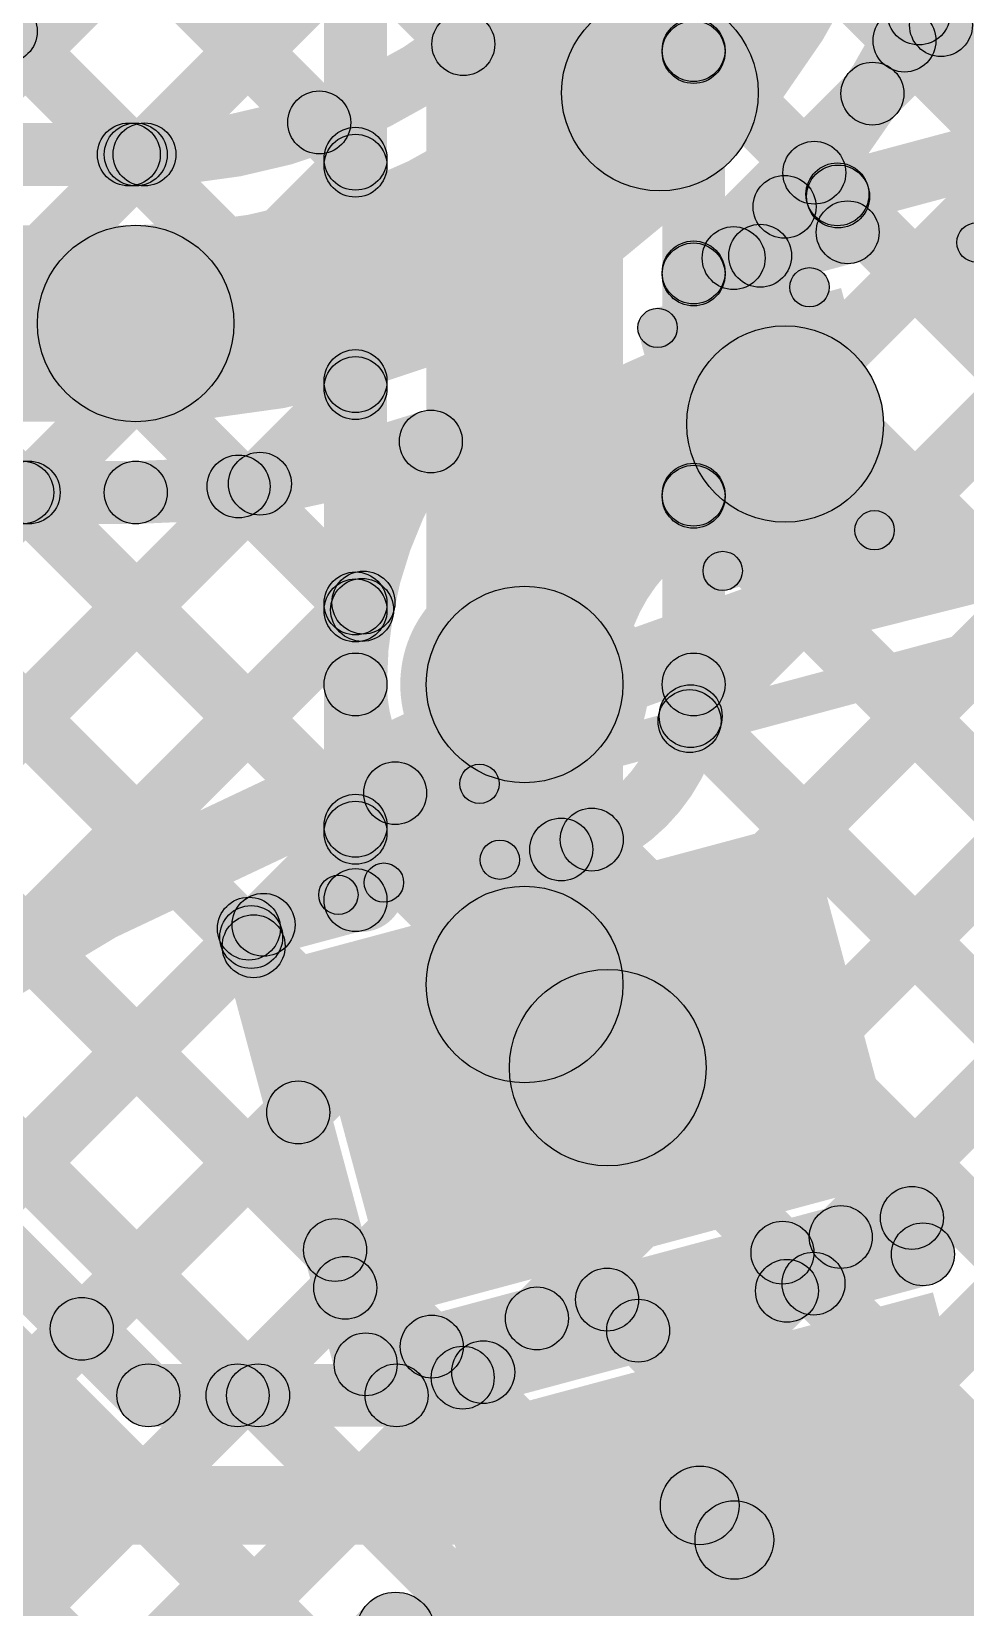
# Model space of a CAD drawing. Header units: millimetres. Extents: x -2.17 to 2.17, y -2.17 to 2.17.
# Drawn here: x -0.2507 to -0.1319, y 0.3491 to 0.5495 of the extents above; entities that cross this region are included whole.
import ezdxf

# ---------------------------------------------------------------- set-up
doc = ezdxf.new("R2010")
doc.units = ezdxf.units.MM
doc.header["$MEASUREMENT"] = 0
for name, color, linetype in [('BottomLayer', 5, 'Continuous'), ('BottomSolder', 6, 'Continuous'), ('Mechanical2', 216, 'Continuous'), ('TopLayer', 1, 'Continuous'), ('TopOverlay', 2, 'Continuous'), ('TopPaste', 8, 'Continuous'), ('TopSolder', 216, 'Continuous'), ('ViaHoleLayer', 16, 'Continuous')]:
    doc.layers.add(name, color=color, linetype=linetype)

# ---------------------------------------------------------------- blocks, each defined once
blk = doc.blocks.new('WS2812B_M____265')
at = {"layer": 'TopLayer'}
for points in [[(0.03504, 0.05079), (0.09409, 0.05079), (0.09409, 0.01142), (0.03504, 0.01142)], [(0.03504, -0.01142), (0.09409, -0.01142), (0.09409, -0.05079), (0.03504, -0.05079)]]:
    blk.add_hatch(color=1, dxfattribs=at).paths.add_polyline_path(points)
at = {"layer": 'TopPaste'}
for points in [[(0.03504, 0.05079), (0.09409, 0.05079), (0.09409, 0.01142), (0.03504, 0.01142)], [(0.03504, -0.01142), (0.09409, -0.01142), (0.09409, -0.05079), (0.03504, -0.05079)]]:
    blk.add_hatch(color=8, dxfattribs=at).paths.add_polyline_path(points)
at = {"layer": 'TopSolder'}
for points in [[(0.03104, 0.05479), (0.09809, 0.05479), (0.09809, 0.00742), (0.03104, 0.00742)], [(0.03104, -0.00742), (0.09809, -0.00742), (0.09809, -0.05479), (0.03104, -0.05479)]]:
    blk.add_hatch(color=216, dxfattribs=at).paths.add_polyline_path(points)
blk = doc.blocks.new('WS2812B_M____266')
at = {"layer": 'TopLayer'}
for points in [[(-0.09409, 0.05079), (-0.03504, 0.05079), (-0.03504, 0.01142), (-0.09409, 0.01142)], [(-0.09409, -0.01142), (-0.03504, -0.01142), (-0.03504, -0.05079), (-0.09409, -0.05079)]]:
    blk.add_hatch(color=1, dxfattribs=at).paths.add_polyline_path(points)
at = {"layer": 'TopOverlay'}
h = blk.add_hatch(color=2, dxfattribs=at)
edge = h.paths.add_edge_path()
edge.add_arc((-0.07, 0.07), 0.0025, 0, 360)
h = blk.add_hatch(color=2, dxfattribs=at)
edge = h.paths.add_edge_path()
edge.add_arc((-0.07, 0.07), 0.0025, 0, 360)
for points in [[(-0.07, 0.0675), (-0.07, 0.0725), (0.07, 0.0725), (0.07, 0.0675)], [(-0.0725, 0.07), (-0.0675, 0.07), (-0.0675, 0.06), (-0.0725, 0.06)]]:
    blk.add_hatch(color=2, dxfattribs=at).paths.add_polyline_path(points)
h = blk.add_hatch(color=2, dxfattribs=at)
edge = h.paths.add_edge_path()
edge.add_arc((-0.091, 0.061), 0.0025, 0, 360)
h = blk.add_hatch(color=2, dxfattribs=at)
edge = h.paths.add_edge_path()
edge.add_arc((-0.085, 0.061), 0.0025, 0, 360)
h = blk.add_hatch(color=2, dxfattribs=at)
edge = h.paths.add_edge_path()
edge.add_arc((-0.07, 0.06), 0.0025, 0, 360)
at = {"layer": 'TopPaste'}
for points in [[(-0.09409, 0.05079), (-0.03504, 0.05079), (-0.03504, 0.01142), (-0.09409, 0.01142)], [(-0.09409, -0.01142), (-0.03504, -0.01142), (-0.03504, -0.05079), (-0.09409, -0.05079)]]:
    blk.add_hatch(color=8, dxfattribs=at).paths.add_polyline_path(points)
at = {"layer": 'TopSolder'}
for points in [[(-0.09809, 0.05479), (-0.03104, 0.05479), (-0.03104, 0.00742), (-0.09809, 0.00742)], [(-0.09809, -0.00742), (-0.03104, -0.00742), (-0.03104, -0.05479), (-0.09809, -0.05479)]]:
    blk.add_hatch(color=216, dxfattribs=at).paths.add_polyline_path(points)
at = {"layer": 'TopOverlay', "const_width": 0.005}
blk.add_lwpolyline([(-0.085, 0.061, 1), (-0.091, 0.061, 1)], format="xyb", close=True, dxfattribs=at)
at = {"layer": 'TopOverlay'}
for centre in [(-0.07, 0.07), (-0.07, 0.07), (-0.091, 0.061), (-0.085, 0.061), (-0.07, 0.06)]:
    blk.add_circle(centre, 0.0025, dxfattribs=at)
blk = doc.blocks.new('C__0402_437')
at = {"layer": 'TopLayer'}
for points in [[(-0.0275, -0.0125), (-0.0275, 0.0125), (-0.0095, 0.0125), (-0.0095, -0.0125)], [(0.0095, -0.0125), (0.0095, 0.0125), (0.0275, 0.0125), (0.0275, -0.0125)]]:
    blk.add_hatch(color=1, dxfattribs=at).paths.add_polyline_path(points)
at = {"layer": 'TopOverlay'}
h = blk.add_hatch(color=2, dxfattribs=at)
edge = h.paths.add_edge_path()
edge.add_arc((-0.031, 0.016), 0.0025, 0, 360)
h = blk.add_hatch(color=2, dxfattribs=at)
edge = h.paths.add_edge_path()
edge.add_arc((-0.031, 0.016), 0.0025, 0, 360)
for points in [[(-0.011, 0.0185), (-0.011, 0.0135), (-0.031, 0.0135), (-0.031, 0.0185)], [(0.031, 0.0185), (0.031, 0.0135), (0.011, 0.0135), (0.011, 0.0185)], [(-0.0285, -0.016), (-0.0335, -0.016), (-0.0335, 0.016), (-0.0285, 0.016)], [(0.0335, -0.016), (0.0285, -0.016), (0.0285, 0.016), (0.0335, 0.016)], [(-0.011, -0.0135), (-0.011, -0.0185), (-0.031, -0.0185), (-0.031, -0.0135)], [(0.031, -0.0135), (0.031, -0.0185), (0.011, -0.0185), (0.011, -0.0135)]]:
    blk.add_hatch(color=2, dxfattribs=at).paths.add_polyline_path(points)
h = blk.add_hatch(color=2, dxfattribs=at)
edge = h.paths.add_edge_path()
edge.add_arc((-0.011, 0.016), 0.0025, 0, 360)
h = blk.add_hatch(color=2, dxfattribs=at)
edge = h.paths.add_edge_path()
edge.add_arc((0.011, 0.016), 0.0025, 0, 360)
h = blk.add_hatch(color=2, dxfattribs=at)
edge = h.paths.add_edge_path()
edge.add_arc((0.031, 0.016), 0.0025, 0, 360)
h = blk.add_hatch(color=2, dxfattribs=at)
edge = h.paths.add_edge_path()
edge.add_arc((0.031, 0.016), 0.0025, 0, 360)
h = blk.add_hatch(color=2, dxfattribs=at)
edge = h.paths.add_edge_path()
edge.add_arc((-0.031, -0.016), 0.0025, 0, 360)
h = blk.add_hatch(color=2, dxfattribs=at)
edge = h.paths.add_edge_path()
edge.add_arc((-0.031, -0.016), 0.0025, 0, 360)
h = blk.add_hatch(color=2, dxfattribs=at)
edge = h.paths.add_edge_path()
edge.add_arc((-0.011, -0.016), 0.0025, 0, 360)
h = blk.add_hatch(color=2, dxfattribs=at)
edge = h.paths.add_edge_path()
edge.add_arc((0.011, -0.016), 0.0025, 0, 360)
h = blk.add_hatch(color=2, dxfattribs=at)
edge = h.paths.add_edge_path()
edge.add_arc((0.031, -0.016), 0.0025, 0, 360)
h = blk.add_hatch(color=2, dxfattribs=at)
edge = h.paths.add_edge_path()
edge.add_arc((0.031, -0.016), 0.0025, 0, 360)
at = {"layer": 'TopPaste'}
for points in [[(-0.0275, -0.0125), (-0.0275, 0.0125), (-0.0095, 0.0125), (-0.0095, -0.0125)], [(0.0095, -0.0125), (0.0095, 0.0125), (0.0275, 0.0125), (0.0275, -0.0125)]]:
    blk.add_hatch(color=8, dxfattribs=at).paths.add_polyline_path(points)
at = {"layer": 'TopSolder'}
for points in [[(-0.02986, -0.01486), (-0.02986, 0.01486), (-0.00714, 0.01486), (-0.00714, -0.01486)], [(0.00714, -0.01486), (0.00714, 0.01486), (0.02986, 0.01486), (0.02986, -0.01486)]]:
    blk.add_hatch(color=216, dxfattribs=at).paths.add_polyline_path(points)
at = {"layer": 'TopOverlay'}
for centre in [(-0.031, 0.016), (-0.031, 0.016), (-0.011, 0.016), (0.011, 0.016), (0.031, 0.016), (0.031, 0.016), (-0.031, -0.016), (-0.031, -0.016), (-0.011, -0.016), (0.011, -0.016), (0.031, -0.016), (0.031, -0.016)]:
    blk.add_circle(centre, 0.0025, dxfattribs=at)

msp = doc.modelspace()

# ---------------------------------------------------------------- hatches: boundary and pattern name
at = {"layer": 'BottomLayer'}
for points in [[(-1.27751, 1.59571), (-1.27186, 1.60136), (-0.20667, 0.53618), (-0.21233, 0.53052)], [(-1.29351, 1.58342), (-1.28786, 1.58908), (-0.20667, 0.50789), (-0.21233, 0.50224)], [(-1.30951, 1.57114), (-1.30386, 1.57679), (-0.20667, 0.47961), (-0.21233, 0.47395)], [(-1.32551, 1.55885), (-1.31985, 1.56451), (-0.09317, 0.33782), (-0.09883, 0.33217)], [(-0.16367, 0.51606), (-0.16933, 0.52172), (-0.07932, 0.61173), (-0.07366, 0.60607)], [(-0.16367, 0.54435), (-0.16933, 0.55), (-0.10773, 0.6116), (-0.10207, 0.60595)], [(-0.2055, 0.46647), (-0.2135, 0.46647), (-0.2135, 0.61039), (-0.2055, 0.61039)], [(-0.1755, 0.46647), (-0.2005, 0.46647), (-0.2005, 0.61039), (-0.1755, 0.61039)], [(-0.1625, 0.46647), (-0.1705, 0.46647), (-0.1705, 0.60878), (-0.1625, 0.60878)], [(-0.16367, 0.48778), (-0.16933, 0.49343), (-0.06033, 0.60243), (-0.05467, 0.59678)], [(-0.29367, 0.4992), (-0.29933, 0.50486), (-0.21233, 0.59186), (-0.20667, 0.5862)], [(-0.16933, 0.57237), (-0.16367, 0.57803), (-0.09995, 0.51431), (-0.10561, 0.50866)], [(-0.16418, 0.45898), (-0.16984, 0.46464), (-0.06033, 0.57415), (-0.05467, 0.56849)], [(-0.29367, 0.47091), (-0.29933, 0.47657), (-0.21233, 0.56357), (-0.20667, 0.55791)], [(-0.16933, 0.54409), (-0.16367, 0.54975), (-0.09317, 0.47925), (-0.09883, 0.47359)], [(-0.29367, 0.44263), (-0.29933, 0.44829), (-0.21233, 0.53529), (-0.20667, 0.52963)], [(-0.16933, 0.5158), (-0.16367, 0.52146), (-0.09317, 0.45096), (-0.09883, 0.4453)], [(-0.29933, 0.50438), (-0.29367, 0.51004), (-0.09317, 0.30954), (-0.09883, 0.30388)], [(-0.29367, 0.41435), (-0.29933, 0.42), (-0.21233, 0.507), (-0.20667, 0.50135)], [(-0.37317, 0.22171), (-0.37883, 0.22737), (-0.10304, 0.50315), (-0.09739, 0.49749)], [(-0.16933, 0.48752), (-0.16367, 0.49318), (-0.09317, 0.42268), (-0.09883, 0.41702)], [(-0.29933, 0.4761), (-0.29367, 0.48176), (-0.09911, 0.2872), (-0.10477, 0.28154)], [(-0.37317, 0.19342), (-0.37883, 0.19908), (-0.09883, 0.47908), (-0.09317, 0.47342)], [(-0.29367, 0.38606), (-0.29933, 0.39172), (-0.21233, 0.47872), (-0.20667, 0.47306)], [(-0.16971, 0.45962), (-0.16405, 0.46527), (-0.09317, 0.39439), (-0.09883, 0.38874)], [(-0.29367, 0.35778), (-0.29933, 0.36343), (-0.20729, 0.45547), (-0.20163, 0.44981)], [(-0.29933, 0.44781), (-0.29367, 0.45347), (0.00283, 0.15697), (-0.00283, 0.15131)], [(-0.35829, 0.18002), (-0.36395, 0.18567), (-0.09883, 0.4508), (-0.09317, 0.44514)], [(-0.18229, 0.44391), (-0.17663, 0.44957), (-0.09317, 0.36611), (-0.09883, 0.36045)], [(-0.29408, 0.32909), (-0.29973, 0.33474), (-0.18617, 0.44831), (-0.18051, 0.44265)], [(-0.29933, 0.41953), (-0.29367, 0.42519), (-0.0132, 0.14472), (-0.01886, 0.13906)], [(-0.34422, 0.1658), (-0.34988, 0.17146), (-0.09883, 0.42251), (-0.09317, 0.41686)], [(-0.29933, 0.39125), (-0.29367, 0.3969), (-0.09719, 0.20042), (-0.10285, 0.19477)], [(-0.42805, 0.05369), (-0.43371, 0.05935), (-0.09883, 0.39423), (-0.09317, 0.38857)]]:
    msp.add_hatch(color=5, dxfattribs=at).paths.add_polyline_path(points)
h = msp.add_hatch(color=5, dxfattribs=at)
edge = h.paths.add_edge_path()
edge.add_arc((-0.1665, 0.54717), 0.004, 0, 360)
h = msp.add_hatch(color=5, dxfattribs=at)
edge = h.paths.add_edge_path()
edge.add_arc((-0.1665, 0.54692), 0.004, 0, 360)
h = msp.add_hatch(color=5, dxfattribs=at)
edge = h.paths.add_edge_path()
edge.add_arc((-0.2095, 0.53335), 0.004, 0, 360)
h = msp.add_hatch(color=5, dxfattribs=at)
edge = h.paths.add_edge_path()
edge.add_arc((-0.2095, 0.53246), 0.004, 0, 360)
h = msp.add_hatch(color=5, dxfattribs=at)
edge = h.paths.add_edge_path()
edge.add_arc((-0.1665, 0.51889), 0.004, 0, 360)
h = msp.add_hatch(color=5, dxfattribs=at)
edge = h.paths.add_edge_path()
edge.add_arc((-0.1665, 0.51863), 0.004, 0, 360)
h = msp.add_hatch(color=5, dxfattribs=at)
edge = h.paths.add_edge_path()
edge.add_arc((-0.2095, 0.50506), 0.004, 0, 360)
h = msp.add_hatch(color=5, dxfattribs=at)
edge = h.paths.add_edge_path()
edge.add_arc((-0.2095, 0.50417), 0.004, 0, 360)
h = msp.add_hatch(color=5, dxfattribs=at)
edge = h.paths.add_edge_path()
edge.add_arc((-0.1665, 0.49061), 0.004, 0, 360)
h = msp.add_hatch(color=5, dxfattribs=at)
edge = h.paths.add_edge_path()
edge.add_arc((-0.1665, 0.49035), 0.004, 0, 360)
h = msp.add_hatch(color=5, dxfattribs=at)
edge = h.paths.add_edge_path()
edge.add_arc((-0.2095, 0.47678), 0.004, 0, 360)
h = msp.add_hatch(color=5, dxfattribs=at)
edge = h.paths.add_edge_path()
edge.add_arc((-0.2095, 0.47589), 0.004, 0, 360)
h = msp.add_hatch(color=5, dxfattribs=at)
edge = h.paths.add_edge_path()
edge.add_arc((-0.188, 0.46647), 0.0125, 0, 360)
h = msp.add_hatch(color=5, dxfattribs=at)
edge = h.paths.add_edge_path()
edge.add_arc((-0.188, 0.46647), 0.01181, 0, 360)
h = msp.add_hatch(color=5, dxfattribs=at)
edge = h.paths.add_edge_path()
edge.add_arc((-0.2095, 0.46647), 0.004, 0, 360)
h = msp.add_hatch(color=5, dxfattribs=at)
edge = h.paths.add_edge_path()
edge.add_arc((-0.2095, 0.46647), 0.004, 0, 360)
h = msp.add_hatch(color=5, dxfattribs=at)
edge = h.paths.add_edge_path()
edge.add_arc((-0.1665, 0.46647), 0.004, 0, 360)
h = msp.add_hatch(color=5, dxfattribs=at)
edge = h.paths.add_edge_path()
edge.add_arc((-0.1665, 0.46647), 0.004, 0, 360)
h = msp.add_hatch(color=5, dxfattribs=at)
edge = h.paths.add_edge_path()
edge.add_arc((-0.16701, 0.46181), 0.004, 0, 360)
h = msp.add_hatch(color=5, dxfattribs=at)
edge = h.paths.add_edge_path()
edge.add_arc((-0.16688, 0.46244), 0.004, 0, 360)
h = msp.add_hatch(color=5, dxfattribs=at)
edge = h.paths.add_edge_path()
edge.add_arc((-0.20446, 0.45264), 0.004, 0, 360)
h = msp.add_hatch(color=5, dxfattribs=at)
edge = h.paths.add_edge_path()
edge.add_arc((-0.18334, 0.44548), 0.004, 0, 360)
h = msp.add_hatch(color=5, dxfattribs=at)
edge = h.paths.add_edge_path()
edge.add_arc((-0.17946, 0.44674), 0.004, 0, 360)
at = {"layer": 'BottomSolder'}
h = msp.add_hatch(color=6, dxfattribs=at)
edge = h.paths.add_edge_path()
edge.add_arc((-0.188, 0.46647), 0.01581, 0, 360)
at = {"layer": 'TopLayer'}
for points in [[(-0.25423, 0.53864), (-0.25989, 0.5443), (-0.18947, 0.61472), (-0.18381, 0.60906)], [(-0.25458, 0.60106), (-0.24893, 0.60672), (-0.19296, 0.55075), (-0.19862, 0.54509)], [(-0.23352, 0.53107), (-0.23917, 0.53673), (-0.1726, 0.6033), (-0.16694, 0.59764)], [(-0.25458, 0.57278), (-0.24893, 0.57843), (-0.21129, 0.54079), (-0.21695, 0.53514)], [(-0.25681, 0.54672), (-0.25116, 0.55238), (-0.2355, 0.53672), (-0.24115, 0.53106)], [(-0.14093, 0.53881), (-0.14658, 0.54446), (-0.13787, 0.55318), (-0.13221, 0.54752)], [(-0.14251, 0.54556), (-0.13685, 0.55121), (-0.12323, 0.53759), (-0.12888, 0.53193)], [(-0.14717, 0.52496), (-0.14924, 0.53269), (-0.10481, 0.54459), (-0.10274, 0.53686)], [(-0.26807, 0.52989), (-0.26807, 0.53789), (-0.23746, 0.53789), (-0.23746, 0.52989)], [(-0.15398, 0.52874), (-0.14833, 0.5344), (-0.1453, 0.53138), (-0.15096, 0.52572)], [(-0.15207, 0.52779), (-0.14434, 0.52986), (-0.14305, 0.52503), (-0.15078, 0.52296)], [(-0.15701, 0.51715), (-0.15908, 0.52487), (-0.14795, 0.52786), (-0.14588, 0.52013)], [(-0.29288, 0.49989), (-0.29288, 0.52489), (-0.23746, 0.52489), (-0.23746, 0.49989)], [(-0.35499, 0.38131), (-0.36065, 0.38697), (-0.2539, 0.49372), (-0.24824, 0.48806)], [(-0.34085, 0.36717), (-0.3465, 0.37283), (-0.22449, 0.49484), (-0.21884, 0.48918)], [(-0.29288, 0.48689), (-0.29288, 0.49489), (-0.23746, 0.49489), (-0.23746, 0.48689)], [(-0.28301, 0.48806), (-0.27735, 0.49372), (-0.21963, 0.436), (-0.22528, 0.43034)], [(-0.25472, 0.48806), (-0.24907, 0.49372), (-0.20667, 0.45132), (-0.21233, 0.44567)], [(-0.22721, 0.48883), (-0.22155, 0.49449), (-0.20584, 0.47878), (-0.2115, 0.47312)], [(-0.30393, 0.4807), (-0.29827, 0.48635), (-0.20927, 0.39736), (-0.21493, 0.3917)], [(-0.32776, 0.35197), (-0.33342, 0.35763), (-0.21132, 0.47972), (-0.20567, 0.47407)], [(-0.31309, 0.46158), (-0.30744, 0.46724), (-0.21907, 0.37887), (-0.22472, 0.37321)], [(-0.2055, 0.43904), (-0.2135, 0.43904), (-0.2135, 0.46647), (-0.2055, 0.46647)], [(-0.1755, 0.4283), (-0.2005, 0.4283), (-0.2005, 0.46647), (-0.1755, 0.46647)], [(-0.21838, 0.43307), (-0.22403, 0.43873), (-0.21233, 0.45043), (-0.20667, 0.44478)], [(-0.22202, 0.43154), (-0.22409, 0.43927), (-0.21054, 0.4429), (-0.20846, 0.43517)], [(-0.25563, 0.39582), (-0.26129, 0.40148), (-0.2256, 0.43717), (-0.21994, 0.43151)], [(-0.22692, 0.43437), (-0.21919, 0.43644), (-0.20434, 0.38103), (-0.21207, 0.37896)], [(-0.24149, 0.38168), (-0.24715, 0.38733), (-0.21962, 0.41486), (-0.21396, 0.4092)], [(-0.27221, 0.40674), (-0.26655, 0.41239), (-0.23302, 0.37887), (-0.23868, 0.37321)], [(-0.20717, 0.37613), (-0.20924, 0.38385), (-0.13977, 0.40247), (-0.1377, 0.39474)], [(-0.1518, 0.38651), (-0.15745, 0.39217), (-0.15062, 0.39901), (-0.14496, 0.39335)], [(-0.20325, 0.37217), (-0.20532, 0.3799), (-0.13837, 0.39784), (-0.1363, 0.39011)], [(-0.15803, 0.39137), (-0.15237, 0.39702), (-0.14842, 0.39308), (-0.15408, 0.38742)], [(-0.22167, 0.37321), (-0.22733, 0.37887), (-0.21364, 0.39255), (-0.20799, 0.38689)], [(-0.18033, 0.38539), (-0.17468, 0.39105), (-0.17073, 0.3871), (-0.17639, 0.38144)], [(-0.19043, 0.37616), (-0.19609, 0.38182), (-0.18925, 0.38866), (-0.1836, 0.383)], [(-0.20264, 0.37941), (-0.19698, 0.38507), (-0.19304, 0.38112), (-0.19869, 0.37546)], [(-0.23585, 0.37204), (-0.23585, 0.38004), (-0.20428, 0.38004), (-0.20428, 0.37204)], [(-0.27634, 0.35704), (-0.27634, 0.36704), (-0.16572, 0.36704), (-0.16572, 0.35704)], [(-0.16925, 0.3585), (-0.16218, 0.36557), (-0.15778, 0.36117), (-0.16485, 0.3541)], [(-0.22882, 0.31452), (-0.23589, 0.32159), (-0.20794, 0.34954), (-0.20087, 0.34247)]]:
    msp.add_hatch(color=1, dxfattribs=at).paths.add_polyline_path(points)
h = msp.add_hatch(color=1, dxfattribs=at)
edge = h.paths.add_edge_path()
edge.add_arc((-0.13785, 0.55182), 0.004, 0, 360)
h = msp.add_hatch(color=1, dxfattribs=at)
edge = h.paths.add_edge_path()
edge.add_arc((-0.13785, 0.55182), 0.004, 0, 360)
h = msp.add_hatch(color=1, dxfattribs=at)
edge = h.paths.add_edge_path()
edge.add_arc((-0.25399, 0.54955), 0.004, 0, 360)
h = msp.add_hatch(color=1, dxfattribs=at)
edge = h.paths.add_edge_path()
edge.add_arc((-0.17079, 0.54175), 0.0125, 0, 360)
h = msp.add_hatch(color=1, dxfattribs=at)
edge = h.paths.add_edge_path()
edge.add_arc((-0.17079, 0.54175), 0.0125, 0, 360)
h = msp.add_hatch(color=1, dxfattribs=at)
edge = h.paths.add_edge_path()
edge.add_arc((-0.13504, 0.55035), 0.004, 0, 360)
h = msp.add_hatch(color=1, dxfattribs=at)
edge = h.paths.add_edge_path()
edge.add_arc((-0.19579, 0.54792), 0.004, 0, 360)
h = msp.add_hatch(color=1, dxfattribs=at)
edge = h.paths.add_edge_path()
edge.add_arc((-0.13968, 0.54838), 0.004, 0, 360)
h = msp.add_hatch(color=1, dxfattribs=at)
edge = h.paths.add_edge_path()
edge.add_arc((-0.14376, 0.54163), 0.004, 0, 360)
h = msp.add_hatch(color=1, dxfattribs=at)
edge = h.paths.add_edge_path()
edge.add_arc((-0.21412, 0.53797), 0.004, 0, 360)
h = msp.add_hatch(color=1, dxfattribs=at)
edge = h.paths.add_edge_path()
edge.add_arc((-0.23833, 0.53389), 0.004, 0, 360)
h = msp.add_hatch(color=1, dxfattribs=at)
edge = h.paths.add_edge_path()
edge.add_arc((-0.23746, 0.53389), 0.004, 0, 360)
h = msp.add_hatch(color=1, dxfattribs=at)
edge = h.paths.add_edge_path()
edge.add_arc((-0.23746, 0.53389), 0.004, 0, 360)
h = msp.add_hatch(color=1, dxfattribs=at)
edge = h.paths.add_edge_path()
edge.add_arc((-0.23634, 0.5339), 0.004, 0, 360)
h = msp.add_hatch(color=1, dxfattribs=at)
edge = h.paths.add_edge_path()
edge.add_arc((-0.15115, 0.53157), 0.004, 0, 360)
h = msp.add_hatch(color=1, dxfattribs=at)
edge = h.paths.add_edge_path()
edge.add_arc((-0.14821, 0.52882), 0.004, 0, 360)
h = msp.add_hatch(color=1, dxfattribs=at)
edge = h.paths.add_edge_path()
edge.add_arc((-0.14821, 0.52882), 0.004, 0, 360)
h = msp.add_hatch(color=1, dxfattribs=at)
edge = h.paths.add_edge_path()
edge.add_arc((-0.14813, 0.52855), 0.004, 0, 360)
h = msp.add_hatch(color=1, dxfattribs=at)
edge = h.paths.add_edge_path()
edge.add_arc((-0.15493, 0.52723), 0.004, 0, 360)
h = msp.add_hatch(color=1, dxfattribs=at)
edge = h.paths.add_edge_path()
edge.add_arc((-0.15493, 0.52723), 0.004, 0, 360)
h = msp.add_hatch(color=1, dxfattribs=at)
edge = h.paths.add_edge_path()
edge.add_arc((-0.14691, 0.52399), 0.004, 0, 360)
h = msp.add_hatch(color=1, dxfattribs=at)
edge = h.paths.add_edge_path()
edge.add_arc((-0.14691, 0.52399), 0.004, 0, 360)
h = msp.add_hatch(color=1, dxfattribs=at)
edge = h.paths.add_edge_path()
edge.add_arc((-0.23746, 0.51239), 0.0125, 0, 360)
h = msp.add_hatch(color=1, dxfattribs=at)
edge = h.paths.add_edge_path()
edge.add_arc((-0.23746, 0.51239), 0.0125, 0, 360)
h = msp.add_hatch(color=1, dxfattribs=at)
edge = h.paths.add_edge_path()
edge.add_arc((-0.16141, 0.52071), 0.004, 0, 360)
h = msp.add_hatch(color=1, dxfattribs=at)
edge = h.paths.add_edge_path()
edge.add_arc((-0.16141, 0.52071), 0.004, 0, 360)
h = msp.add_hatch(color=1, dxfattribs=at)
edge = h.paths.add_edge_path()
edge.add_arc((-0.15804, 0.52101), 0.004, 0, 360)
h = msp.add_hatch(color=1, dxfattribs=at)
edge = h.paths.add_edge_path()
edge.add_arc((-0.15804, 0.52101), 0.004, 0, 360)
h = msp.add_hatch(color=1, dxfattribs=at)
edge = h.paths.add_edge_path()
edge.add_arc((-0.15487, 0.4996), 0.0125, 0, 360)
h = msp.add_hatch(color=1, dxfattribs=at)
edge = h.paths.add_edge_path()
edge.add_arc((-0.19992, 0.49738), 0.004, 0, 360)
h = msp.add_hatch(color=1, dxfattribs=at)
edge = h.paths.add_edge_path()
edge.add_arc((-0.19992, 0.49738), 0.004, 0, 360)
h = msp.add_hatch(color=1, dxfattribs=at)
edge = h.paths.add_edge_path()
edge.add_arc((-0.22438, 0.49166), 0.004, 0, 360)
h = msp.add_hatch(color=1, dxfattribs=at)
edge = h.paths.add_edge_path()
edge.add_arc((-0.22166, 0.49201), 0.004, 0, 360)
h = msp.add_hatch(color=1, dxfattribs=at)
edge = h.paths.add_edge_path()
edge.add_arc((-0.25189, 0.49089), 0.004, 0, 360)
h = msp.add_hatch(color=1, dxfattribs=at)
edge = h.paths.add_edge_path()
edge.add_arc((-0.25107, 0.49089), 0.004, 0, 360)
h = msp.add_hatch(color=1, dxfattribs=at)
edge = h.paths.add_edge_path()
edge.add_arc((-0.23746, 0.49089), 0.004, 0, 360)
h = msp.add_hatch(color=1, dxfattribs=at)
edge = h.paths.add_edge_path()
edge.add_arc((-0.23746, 0.49089), 0.004, 0, 360)
h = msp.add_hatch(color=1, dxfattribs=at)
edge = h.paths.add_edge_path()
edge.add_arc((-0.20867, 0.47595), 0.004, 0, 360)
h = msp.add_hatch(color=1, dxfattribs=at)
edge = h.paths.add_edge_path()
edge.add_arc((-0.2085, 0.47689), 0.004, 0, 360)
h = msp.add_hatch(color=1, dxfattribs=at)
edge = h.paths.add_edge_path()
edge.add_arc((-0.188, 0.46647), 0.0125, 0, 360)
h = msp.add_hatch(color=1, dxfattribs=at)
edge = h.paths.add_edge_path()
edge.add_arc((-0.188, 0.46647), 0.0125, 0, 360)
h = msp.add_hatch(color=1, dxfattribs=at)
edge = h.paths.add_edge_path()
edge.add_arc((-0.188, 0.46647), 0.01181, 0, 360)
h = msp.add_hatch(color=1, dxfattribs=at)
edge = h.paths.add_edge_path()
edge.add_arc((-0.2095, 0.46647), 0.004, 0, 360)
h = msp.add_hatch(color=1, dxfattribs=at)
edge = h.paths.add_edge_path()
edge.add_arc((-0.2095, 0.46647), 0.004, 0, 360)
h = msp.add_hatch(color=1, dxfattribs=at)
edge = h.paths.add_edge_path()
edge.add_arc((-0.2095, 0.4485), 0.004, 0, 360)
h = msp.add_hatch(color=1, dxfattribs=at)
edge = h.paths.add_edge_path()
edge.add_arc((-0.2095, 0.44761), 0.004, 0, 360)
h = msp.add_hatch(color=1, dxfattribs=at)
edge = h.paths.add_edge_path()
edge.add_arc((-0.2095, 0.43904), 0.004, 0, 360)
h = msp.add_hatch(color=1, dxfattribs=at)
edge = h.paths.add_edge_path()
edge.add_arc((-0.2095, 0.43904), 0.004, 0, 360)
h = msp.add_hatch(color=1, dxfattribs=at)
edge = h.paths.add_edge_path()
edge.add_arc((-0.22306, 0.43541), 0.004, 0, 360)
h = msp.add_hatch(color=1, dxfattribs=at)
edge = h.paths.add_edge_path()
edge.add_arc((-0.22306, 0.43541), 0.004, 0, 360)
h = msp.add_hatch(color=1, dxfattribs=at)
edge = h.paths.add_edge_path()
edge.add_arc((-0.2212, 0.4359), 0.004, 0, 360)
h = msp.add_hatch(color=1, dxfattribs=at)
edge = h.paths.add_edge_path()
edge.add_arc((-0.188, 0.4283), 0.0125, 0, 360)
h = msp.add_hatch(color=1, dxfattribs=at)
edge = h.paths.add_edge_path()
edge.add_arc((-0.188, 0.4283), 0.0125, 0, 360)
h = msp.add_hatch(color=1, dxfattribs=at)
edge = h.paths.add_edge_path()
edge.add_arc((-0.22277, 0.43434), 0.004, 0, 360)
h = msp.add_hatch(color=1, dxfattribs=at)
edge = h.paths.add_edge_path()
edge.add_arc((-0.22246, 0.43317), 0.004, 0, 360)
h = msp.add_hatch(color=1, dxfattribs=at)
edge = h.paths.add_edge_path()
edge.add_arc((-0.17742, 0.41772), 0.0125, 0, 360)
h = msp.add_hatch(color=1, dxfattribs=at)
edge = h.paths.add_edge_path()
edge.add_arc((-0.21679, 0.41203), 0.004, 0, 360)
h = msp.add_hatch(color=1, dxfattribs=at)
edge = h.paths.add_edge_path()
edge.add_arc((-0.13874, 0.39861), 0.004, 0, 360)
h = msp.add_hatch(color=1, dxfattribs=at)
edge = h.paths.add_edge_path()
edge.add_arc((-0.13874, 0.39861), 0.004, 0, 360)
h = msp.add_hatch(color=1, dxfattribs=at)
edge = h.paths.add_edge_path()
edge.add_arc((-0.14779, 0.39618), 0.004, 0, 360)
h = msp.add_hatch(color=1, dxfattribs=at)
edge = h.paths.add_edge_path()
edge.add_arc((-0.2121, 0.39453), 0.004, 0, 360)
h = msp.add_hatch(color=1, dxfattribs=at)
edge = h.paths.add_edge_path()
edge.add_arc((-0.1552, 0.39419), 0.004, 0, 360)
h = msp.add_hatch(color=1, dxfattribs=at)
edge = h.paths.add_edge_path()
edge.add_arc((-0.13734, 0.39398), 0.004, 0, 360)
h = msp.add_hatch(color=1, dxfattribs=at)
edge = h.paths.add_edge_path()
edge.add_arc((-0.13734, 0.39398), 0.004, 0, 360)
h = msp.add_hatch(color=1, dxfattribs=at)
edge = h.paths.add_edge_path()
edge.add_arc((-0.21081, 0.38972), 0.004, 0, 360)
h = msp.add_hatch(color=1, dxfattribs=at)
edge = h.paths.add_edge_path()
edge.add_arc((-0.15463, 0.38934), 0.004, 0, 360)
h = msp.add_hatch(color=1, dxfattribs=at)
edge = h.paths.add_edge_path()
edge.add_arc((-0.15125, 0.39025), 0.004, 0, 360)
h = msp.add_hatch(color=1, dxfattribs=at)
edge = h.paths.add_edge_path()
edge.add_arc((-0.17751, 0.38822), 0.004, 0, 360)
h = msp.add_hatch(color=1, dxfattribs=at)
edge = h.paths.add_edge_path()
edge.add_arc((-0.18643, 0.38583), 0.004, 0, 360)
h = msp.add_hatch(color=1, dxfattribs=at)
edge = h.paths.add_edge_path()
edge.add_arc((-0.24432, 0.3845), 0.004, 0, 360)
h = msp.add_hatch(color=1, dxfattribs=at)
edge = h.paths.add_edge_path()
edge.add_arc((-0.17356, 0.38427), 0.004, 0, 360)
h = msp.add_hatch(color=1, dxfattribs=at)
edge = h.paths.add_edge_path()
edge.add_arc((-0.19981, 0.38224), 0.004, 0, 360)
h = msp.add_hatch(color=1, dxfattribs=at)
edge = h.paths.add_edge_path()
edge.add_arc((-0.20821, 0.37999), 0.004, 0, 360)
h = msp.add_hatch(color=1, dxfattribs=at)
edge = h.paths.add_edge_path()
edge.add_arc((-0.20821, 0.37999), 0.004, 0, 360)
h = msp.add_hatch(color=1, dxfattribs=at)
edge = h.paths.add_edge_path()
edge.add_arc((-0.19326, 0.37899), 0.004, 0, 360)
h = msp.add_hatch(color=1, dxfattribs=at)
edge = h.paths.add_edge_path()
edge.add_arc((-0.19587, 0.37829), 0.004, 0, 360)
h = msp.add_hatch(color=1, dxfattribs=at)
edge = h.paths.add_edge_path()
edge.add_arc((-0.23585, 0.37604), 0.004, 0, 360)
h = msp.add_hatch(color=1, dxfattribs=at)
edge = h.paths.add_edge_path()
edge.add_arc((-0.23585, 0.37604), 0.004, 0, 360)
h = msp.add_hatch(color=1, dxfattribs=at)
edge = h.paths.add_edge_path()
edge.add_arc((-0.2245, 0.37604), 0.004, 0, 360)
h = msp.add_hatch(color=1, dxfattribs=at)
edge = h.paths.add_edge_path()
edge.add_arc((-0.2219, 0.37604), 0.004, 0, 360)
h = msp.add_hatch(color=1, dxfattribs=at)
edge = h.paths.add_edge_path()
edge.add_arc((-0.20428, 0.37604), 0.004, 0, 360)
h = msp.add_hatch(color=1, dxfattribs=at)
edge = h.paths.add_edge_path()
edge.add_arc((-0.20428, 0.37604), 0.004, 0, 360)
h = msp.add_hatch(color=1, dxfattribs=at)
edge = h.paths.add_edge_path()
edge.add_arc((-0.16572, 0.36204), 0.005, 0, 360)
h = msp.add_hatch(color=1, dxfattribs=at)
edge = h.paths.add_edge_path()
edge.add_arc((-0.16572, 0.36204), 0.005, 0, 360)
h = msp.add_hatch(color=1, dxfattribs=at)
edge = h.paths.add_edge_path()
edge.add_arc((-0.16132, 0.35764), 0.005, 0, 360)
h = msp.add_hatch(color=1, dxfattribs=at)
edge = h.paths.add_edge_path()
edge.add_arc((-0.2044, 0.346), 0.005, 0, 360)
at = {"layer": 'ViaHoleLayer'}
h = msp.add_hatch(color=16, dxfattribs=at)
edge = h.paths.add_edge_path()
edge.add_arc((-0.188, 0.46647), 0.00591, 0, 360)

# ---------------------------------------------------------------- linework, layer by layer
at = {"layer": 'BottomLayer', "const_width": 0.008}
msp.add_lwpolyline([(-0.1665, 0.46647, -1), (-0.2095, 0.46647)], format="xyb", dxfattribs=at)
at = {"layer": 'BottomLayer'}
for centre, radius in [((-0.1665, 0.54717), 0.004), ((-0.1665, 0.54692), 0.004), ((-0.2095, 0.53335), 0.004), ((-0.2095, 0.53246), 0.004), ((-0.1665, 0.51889), 0.004), ((-0.1665, 0.51863), 0.004), ((-0.2095, 0.50506), 0.004), ((-0.2095, 0.50417), 0.004), ((-0.1665, 0.49061), 0.004), ((-0.1665, 0.49035), 0.004), ((-0.2095, 0.47678), 0.004), ((-0.2095, 0.47589), 0.004), ((-0.188, 0.46647), 0.0125), ((-0.2095, 0.46647), 0.004), ((-0.2095, 0.46647), 0.004), ((-0.1665, 0.46647), 0.004), ((-0.1665, 0.46647), 0.004), ((-0.16701, 0.46181), 0.004), ((-0.16688, 0.46244), 0.004), ((-0.20446, 0.45264), 0.004), ((-0.18334, 0.44548), 0.004), ((-0.17946, 0.44674), 0.004)]:
    msp.add_circle(centre, radius, dxfattribs=at)
at = {"layer": 'Mechanical2', "const_width": 0.01}
for points in [[(2.16535, 0.001, 1), (-2.16535, 0.001, 1)], [(2.08135, -0.01, 1), (-2.04935, -0.01, 1)], [(1.84055, 0.001, 1), (-1.84055, 0.001, 1)], [(1.6437, 0.001, 1), (-1.6437, 0.001, 1)], [(1.50394, 0, 1), (-1.50394, 0, 1)], [(1.30709, 0.001, 1), (-1.30709, 0.001, 1)], [(1.17323, 0.001, 1), (-1.17323, 0.001, 1)], [(0.97638, 0.001, 1), (-0.97638, 0.001, 1)], [(0.84252, 0.001, 1), (-0.84252, 0.001, 1)], [(0.64567, 0.001, 1), (-0.64567, 0.001, 1)], [(0.51081, -0.01261, 1), (-0.51281, -0.01261, 1)]]:
    msp.add_lwpolyline(points, format="xyb", close=True, dxfattribs=at)
at = {"layer": 'TopLayer'}
for points, const_width in [([(-0.14707, 0.60278, -0.187467), (-0.17079, 0.54175)], 0.025), ([(-0.25176, 0.56105, -0.159967), (-0.25774, 0.54282)], 0.008), ([(-0.18668, 0.55622, -0.210192), (-0.23746, 0.53389)], 0.008), ([(-0.13785, 0.55182, -0.067195), (-0.15493, 0.52723)], 0.008), ([(-0.10859, 0.5442, -0.128083), (-0.13785, 0.55182)], 0.008), ([(-0.17079, 0.54175, -0.210409), (-0.23746, 0.51239)], 0.025), ([(-0.15493, 0.52723, -0.020553), (-0.16141, 0.52071)], 0.008), ([(-0.16141, 0.52071, -0.015467), (-0.15804, 0.52101)], 0.008), ([(-0.188, 0.46647, -0.414214), (-0.15487, 0.4996)], 0.025), ([(-0.19992, 0.49738, -0.085753), (-0.23746, 0.49089)], 0.008), ([(-0.2095, 0.46647, -0.151468), (-0.19992, 0.49738)], 0.008), ([(-0.17742, 0.41772, -0.414214), (-0.188, 0.4283)], 0.025), ([(-0.13734, 0.39398, -0.020285), (-0.13874, 0.39861)], 0.008)]:
    msp.add_lwpolyline(points, format="xyb", dxfattribs=dict(at, const_width=const_width))
for centre, radius in [((-0.13785, 0.55182), 0.004), ((-0.13785, 0.55182), 0.004), ((-0.25399, 0.54955), 0.004), ((-0.17079, 0.54175), 0.0125), ((-0.17079, 0.54175), 0.0125), ((-0.13504, 0.55035), 0.004), ((-0.19579, 0.54792), 0.004), ((-0.13968, 0.54838), 0.004), ((-0.14376, 0.54163), 0.004), ((-0.21412, 0.53797), 0.004), ((-0.23833, 0.53389), 0.004), ((-0.23746, 0.53389), 0.004), ((-0.23746, 0.53389), 0.004), ((-0.23634, 0.5339), 0.004), ((-0.15115, 0.53157), 0.004), ((-0.14821, 0.52882), 0.004), ((-0.14821, 0.52882), 0.004), ((-0.14813, 0.52855), 0.004), ((-0.15493, 0.52723), 0.004), ((-0.15493, 0.52723), 0.004), ((-0.14691, 0.52399), 0.004), ((-0.14691, 0.52399), 0.004), ((-0.23746, 0.51239), 0.0125), ((-0.23746, 0.51239), 0.0125), ((-0.16141, 0.52071), 0.004), ((-0.16141, 0.52071), 0.004), ((-0.15804, 0.52101), 0.004), ((-0.15804, 0.52101), 0.004), ((-0.15487, 0.4996), 0.0125), ((-0.19992, 0.49738), 0.004), ((-0.19992, 0.49738), 0.004), ((-0.22438, 0.49166), 0.004), ((-0.22166, 0.49201), 0.004), ((-0.25189, 0.49089), 0.004), ((-0.25107, 0.49089), 0.004), ((-0.23746, 0.49089), 0.004), ((-0.23746, 0.49089), 0.004), ((-0.20867, 0.47595), 0.004), ((-0.2085, 0.47689), 0.004), ((-0.188, 0.46647), 0.0125), ((-0.188, 0.46647), 0.0125), ((-0.2095, 0.46647), 0.004), ((-0.2095, 0.46647), 0.004), ((-0.2095, 0.4485), 0.004), ((-0.2095, 0.44761), 0.004), ((-0.2095, 0.43904), 0.004), ((-0.2095, 0.43904), 0.004), ((-0.22306, 0.43541), 0.004), ((-0.22306, 0.43541), 0.004), ((-0.2212, 0.4359), 0.004), ((-0.188, 0.4283), 0.0125), ((-0.188, 0.4283), 0.0125), ((-0.22277, 0.43434), 0.004), ((-0.22246, 0.43317), 0.004), ((-0.17742, 0.41772), 0.0125), ((-0.21679, 0.41203), 0.004), ((-0.13874, 0.39861), 0.004), ((-0.13874, 0.39861), 0.004), ((-0.14779, 0.39618), 0.004), ((-0.2121, 0.39453), 0.004), ((-0.1552, 0.39419), 0.004), ((-0.13734, 0.39398), 0.004), ((-0.13734, 0.39398), 0.004), ((-0.21081, 0.38972), 0.004), ((-0.15463, 0.38934), 0.004), ((-0.15125, 0.39025), 0.004), ((-0.17751, 0.38822), 0.004), ((-0.18643, 0.38583), 0.004), ((-0.24432, 0.3845), 0.004), ((-0.17356, 0.38427), 0.004), ((-0.19981, 0.38224), 0.004), ((-0.20821, 0.37999), 0.004), ((-0.20821, 0.37999), 0.004), ((-0.19326, 0.37899), 0.004), ((-0.19587, 0.37829), 0.004), ((-0.23585, 0.37604), 0.004), ((-0.23585, 0.37604), 0.004), ((-0.2245, 0.37604), 0.004), ((-0.2219, 0.37604), 0.004), ((-0.20428, 0.37604), 0.004), ((-0.20428, 0.37604), 0.004), ((-0.16572, 0.36204), 0.005), ((-0.16572, 0.36204), 0.005), ((-0.16132, 0.35764), 0.005), ((-0.2044, 0.346), 0.005)]:
    msp.add_circle(centre, radius, dxfattribs=at)

# ---------------------------------------------------------------- block references
for name, p, rotation in [('C__0402_437', (-0.137, 0.50439), 195), ('WS2812B_M____266', (-0.108, 0.40434), 15), ('WS2812B_M____265', (-0.3, 0.29439), 45)]:
    msp.add_blockref(name, p, dxfattribs=dict(rotation=rotation))

doc.saveas('drawing.dxf')
